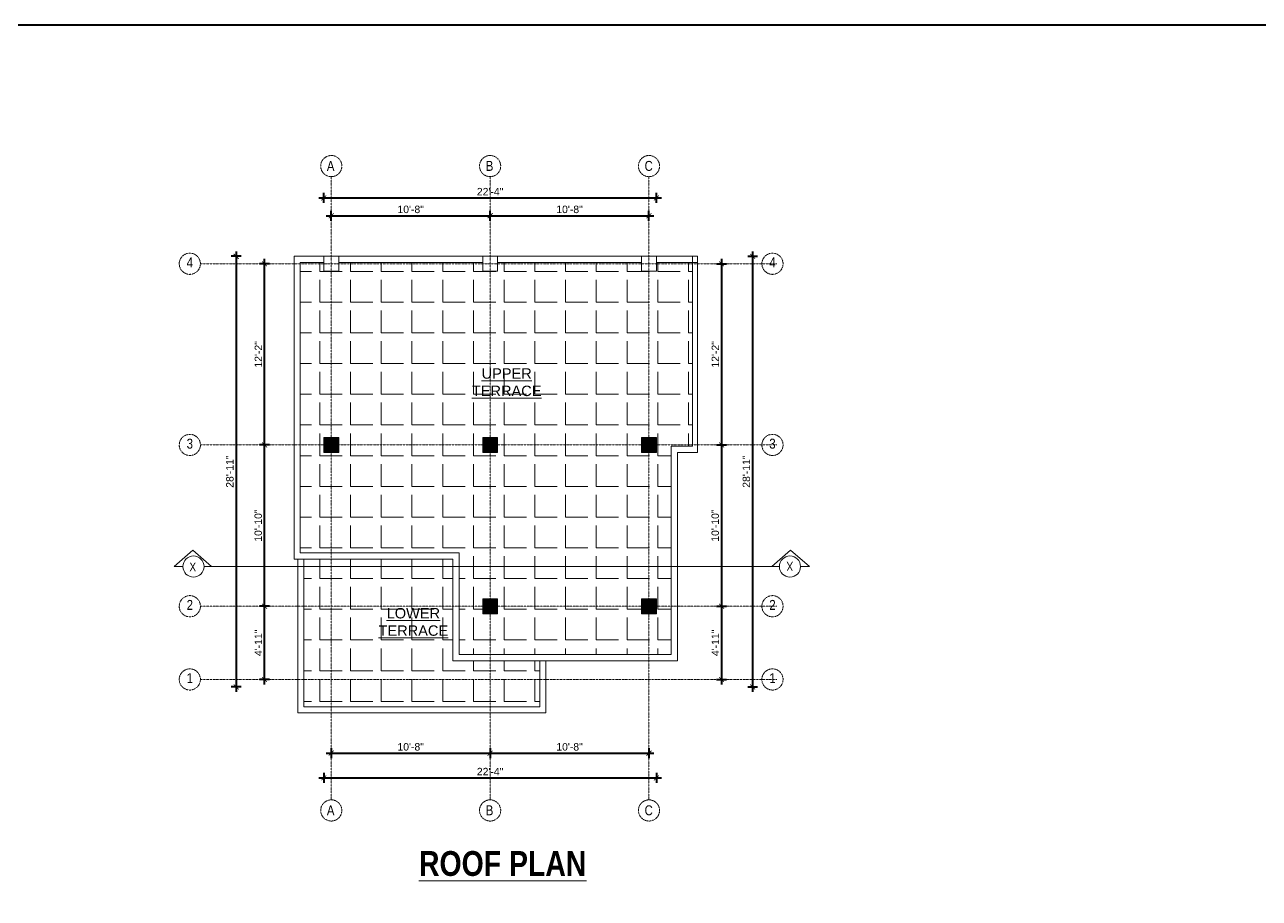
# Model space of a CAD drawing. Header units: inches. Extents: x 141029 to 166402, y -23568 to -18036.
# Drawn here: x 151628 to 152623, y -21914 to -21210 of the extents above; entities that cross this region are included whole.
import ezdxf

# ---------------------------------------------------------------- set-up
doc = ezdxf.new("R2010")
doc.units = ezdxf.units.IN
doc.header["$LTSCALE"] = 0.5
doc.header["$MEASUREMENT"] = 0
doc.header["$PDMODE"] = 66
doc.linetypes.add('CENTER', pattern=[2, 1.25, -0.25, 0.25, -0.25])
for name, color, linetype, lineweight in [('Annotate-Lite.w', 177, 'Continuous', 9), ('Annotations-Bold.w', 177, 'Continuous', 13), ('TEXT', 220, 'Continuous', 9), ('Text-100.w', 254, 'Continuous', 9), ('wall', 1, 'Continuous', 40)]:
    doc.layers.add(name, color=color, linetype=linetype, lineweight=lineweight)
doc.styles.add('ARAIL', font='ARIALN.TTF')
doc.styles.add('arial', font='arial.ttf')
doc.styles.add('gaurav', font='arial.ttf')
doc.styles.get("Standard").update_dxf_attribs({"font": 'arial.ttf'})
doc.dimstyles.new('1 by 96', dxfattribs={"dimtxt": 6, "dimasz": 4, "dimexe": 4, "dimexo": 4, "dimgap": 2, "dimtad": 1, "dimdec": 0, "dimzin": 0, "dimdsep": 46, "dimlunit": 4, "dimtxsty": 'Standard', "dimblk": 'ARCHTICK', "dimcen": 0, "dimdle": 4, "dimadec": 0, "dimazin": 0, "dimtfac": 1, "dimtdec": 0, "dimtix": 1, "dimtofl": 0, "dimtmove": 1, "dimatfit": 3, "dimldrblk": 'ARCHTICK', "dimfxl": 4, "dimfxlon": 1, "dimtolj": 1, "dimtzin": 0, "dimlwd": -1, "dimlwe": -1, "dimarcsym": 0})

# ---------------------------------------------------------------- blocks, each defined once
blk = doc.blocks.new('_ArchTick')
at = {"color": 0, "linetype": 'ByBlock', "const_width": 0.15}
blk.add_lwpolyline([(-0.5, -0.5), (0.5, 0.5)], dxfattribs=at)
blk = doc.blocks.new('*D367')
at = {"layer": 'Defpoints', "color": 0, "transparency": 16777216}
for p in [(152003.22, -21363.83), (151875.22, -21396.55), (152003.22, -21396.55)]:
    blk.add_point(p, dxfattribs=at)
at = {"layer": 'wall', "color": 0, "transparency": 16777216}
for p, q in [((151871.22, -21363.83), (152007.22, -21363.83)), ((151875.22, -21367.83), (151875.22, -21359.83)), ((152003.22, -21367.83), (152003.22, -21359.83))]:
    blk.add_line(p, q, dxfattribs=at)
at = {"layer": 'wall', "color": 0, "transparency": 16777216, "xscale": 4, "yscale": 4, "zscale": 4, "rotation": 180}
blk.add_blockref('_ArchTick', (151875.22, -21363.83), dxfattribs=at)
at = {"layer": 'wall', "color": 0, "transparency": 16777216, "xscale": 4, "yscale": 4, "zscale": 4}
blk.add_blockref('_ArchTick', (152003.22, -21363.83), dxfattribs=at)
at = {"layer": 'wall', "color": 0, "transparency": 16777216, "insert": (151939.22, -21358.77), "char_height": 6, "attachment_point": 5}
blk.add_mtext('\\A1;10\'-8"', dxfattribs=at)
blk = doc.blocks.new('*D368')
at = {"layer": 'Defpoints', "color": 0, "transparency": 16777216}
for p in [(152131.22, -21363.83), (152003.22, -21396.55), (152131.22, -21396.55)]:
    blk.add_point(p, dxfattribs=at)
at = {"layer": 'wall', "color": 0, "transparency": 16777216}
for p, q in [((151999.22, -21363.83), (152135.22, -21363.83)), ((152003.22, -21367.83), (152003.22, -21359.83)), ((152131.22, -21367.83), (152131.22, -21359.83))]:
    blk.add_line(p, q, dxfattribs=at)
at = {"layer": 'wall', "color": 0, "transparency": 16777216, "xscale": 4, "yscale": 4, "zscale": 4, "rotation": 180}
blk.add_blockref('_ArchTick', (152003.22, -21363.83), dxfattribs=at)
at = {"layer": 'wall', "color": 0, "transparency": 16777216, "xscale": 4, "yscale": 4, "zscale": 4}
blk.add_blockref('_ArchTick', (152131.22, -21363.83), dxfattribs=at)
at = {"layer": 'wall', "color": 0, "transparency": 16777216, "insert": (152067.22, -21358.77), "char_height": 6, "attachment_point": 5}
blk.add_mtext('\\A1;10\'-8"', dxfattribs=at)
blk = doc.blocks.new('*D369')
at = {"layer": 'Defpoints', "color": 0, "transparency": 16777216}
for p in [(152137.22, -21349.45), (151869.22, -21396.55), (152137.22, -21396.55)]:
    blk.add_point(p, dxfattribs=at)
at = {"layer": 'wall', "color": 0, "transparency": 16777216}
for p, q in [((151869.22, -21353.45), (151869.22, -21345.45)), ((152137.22, -21353.45), (152137.22, -21345.45)), ((151865.22, -21349.45), (152141.22, -21349.45))]:
    blk.add_line(p, q, dxfattribs=at)
at = {"layer": 'wall', "color": 0, "transparency": 16777216, "xscale": 4, "yscale": 4, "zscale": 4, "rotation": 180}
blk.add_blockref('_ArchTick', (151869.22, -21349.45), dxfattribs=at)
at = {"layer": 'wall', "color": 0, "transparency": 16777216, "xscale": 4, "yscale": 4, "zscale": 4}
blk.add_blockref('_ArchTick', (152137.22, -21349.45), dxfattribs=at)
at = {"layer": 'wall', "color": 0, "transparency": 16777216, "insert": (152003.22, -21344.43), "char_height": 6, "attachment_point": 5}
blk.add_mtext('\\A1;22\'-4"', dxfattribs=at)
blk = doc.blocks.new('*D370')
at = {"layer": 'Defpoints', "color": 0, "transparency": 16777216}
for p in [(151821.48, -21678.55), (151869.22, -21678.55), (151869.22, -21737.55)]:
    blk.add_point(p, dxfattribs=at)
at = {"layer": 'wall', "color": 0, "transparency": 16777216}
for p, q in [((151821.48, -21741.55), (151821.48, -21674.55)), ((151825.48, -21678.55), (151817.48, -21678.55)), ((151825.48, -21737.55), (151817.48, -21737.55))]:
    blk.add_line(p, q, dxfattribs=at)
at = {"layer": 'wall', "color": 0, "transparency": 16777216, "xscale": 4, "yscale": 4, "zscale": 4}
for p, rotation in [((151821.48, -21678.55), 90), ((151821.48, -21737.55), 270)]:
    blk.add_blockref('_ArchTick', p, dxfattribs=dict(at, rotation=rotation))
at = {"layer": 'wall', "color": 0, "transparency": 16777216, "insert": (151816.47, -21708.05), "char_height": 6, "attachment_point": 5, "rotation": 90}
blk.add_mtext('\\A1;4\'-11"', dxfattribs=at)
blk = doc.blocks.new('*D371')
at = {"layer": 'Defpoints', "color": 0, "transparency": 16777216}
for p in [(151821.48, -21548.55), (151869.22, -21548.55), (151869.22, -21678.55)]:
    blk.add_point(p, dxfattribs=at)
at = {"layer": 'wall', "color": 0, "transparency": 16777216}
for p, q in [((151821.48, -21682.55), (151821.48, -21544.55)), ((151825.48, -21548.55), (151817.48, -21548.55)), ((151825.48, -21678.55), (151817.48, -21678.55))]:
    blk.add_line(p, q, dxfattribs=at)
at = {"layer": 'wall', "color": 0, "transparency": 16777216, "xscale": 4, "yscale": 4, "zscale": 4}
for p, rotation in [((151821.48, -21548.55), 90), ((151821.48, -21678.55), 270)]:
    blk.add_blockref('_ArchTick', p, dxfattribs=dict(at, rotation=rotation))
at = {"layer": 'wall', "color": 0, "transparency": 16777216, "insert": (151816.41, -21613.55), "char_height": 6, "attachment_point": 5, "rotation": 90}
blk.add_mtext('\\A1;10\'-10"', dxfattribs=at)
blk = doc.blocks.new('*D372')
at = {"layer": 'Defpoints', "color": 0, "transparency": 16777216}
for p in [(151821.48, -21402.55), (151869.22, -21402.55), (151869.22, -21548.55)]:
    blk.add_point(p, dxfattribs=at)
at = {"layer": 'wall', "color": 0, "transparency": 16777216}
for p, q in [((151825.48, -21402.55), (151817.48, -21402.55)), ((151821.48, -21552.55), (151821.48, -21398.55)), ((151825.48, -21548.55), (151817.48, -21548.55))]:
    blk.add_line(p, q, dxfattribs=at)
at = {"layer": 'wall', "color": 0, "transparency": 16777216, "xscale": 4, "yscale": 4, "zscale": 4}
for p, rotation in [((151821.48, -21402.55), 90), ((151821.48, -21548.55), 270)]:
    blk.add_blockref('_ArchTick', p, dxfattribs=dict(at, rotation=rotation))
at = {"layer": 'wall', "color": 0, "transparency": 16777216, "insert": (151816.47, -21475.55), "char_height": 6, "attachment_point": 5, "rotation": 90}
blk.add_mtext('\\A1;12\'-2"', dxfattribs=at)
blk = doc.blocks.new('*D373')
at = {"layer": 'Defpoints', "color": 0, "transparency": 16777216}
for p in [(151869.22, -21396.55), (151798.6, -21743.55), (151869.22, -21743.55)]:
    blk.add_point(p, dxfattribs=at)
at = {"layer": 'wall', "color": 0, "transparency": 16777216}
for p, q in [((151802.6, -21396.55), (151794.6, -21396.55)), ((151798.6, -21392.55), (151798.6, -21747.55)), ((151802.6, -21743.55), (151794.6, -21743.55))]:
    blk.add_line(p, q, dxfattribs=at)
at = {"layer": 'wall', "color": 0, "transparency": 16777216, "xscale": 4, "yscale": 4, "zscale": 4}
for p, rotation in [((151798.6, -21396.55), 90), ((151798.6, -21743.55), 270)]:
    blk.add_blockref('_ArchTick', p, dxfattribs=dict(at, rotation=rotation))
at = {"layer": 'wall', "color": 0, "transparency": 16777216, "insert": (151793.54, -21570.05), "char_height": 6, "attachment_point": 5, "rotation": 90}
blk.add_mtext('\\A1;28\'-11"', dxfattribs=at)
blk = doc.blocks.new('*D374')
at = {"layer": 'Defpoints', "color": 0, "transparency": 16777216}
for p in [(152137.22, -21402.55), (152137.22, -21548.55), (152189.69, -21548.55)]:
    blk.add_point(p, dxfattribs=at)
at = {"layer": 'wall', "color": 0, "transparency": 16777216}
for p, q in [((152185.69, -21402.55), (152193.69, -21402.55)), ((152189.69, -21398.55), (152189.69, -21552.55)), ((152185.69, -21548.55), (152193.69, -21548.55))]:
    blk.add_line(p, q, dxfattribs=at)
at = {"layer": 'wall', "color": 0, "transparency": 16777216, "xscale": 4, "yscale": 4, "zscale": 4}
for p, rotation in [((152189.69, -21402.55), 90), ((152189.69, -21548.55), 270)]:
    blk.add_blockref('_ArchTick', p, dxfattribs=dict(at, rotation=rotation))
at = {"layer": 'wall', "color": 0, "transparency": 16777216, "insert": (152184.68, -21475.55), "char_height": 6, "attachment_point": 5, "rotation": 90}
blk.add_mtext('\\A1;12\'-2"', dxfattribs=at)
blk = doc.blocks.new('*D375')
at = {"layer": 'Defpoints', "color": 0, "transparency": 16777216}
for p in [(152137.22, -21548.55), (152137.22, -21678.55), (152189.69, -21678.55)]:
    blk.add_point(p, dxfattribs=at)
at = {"layer": 'wall', "color": 0, "transparency": 16777216}
for p, q in [((152189.69, -21544.55), (152189.69, -21682.55)), ((152185.69, -21548.55), (152193.69, -21548.55)), ((152185.69, -21678.55), (152193.69, -21678.55))]:
    blk.add_line(p, q, dxfattribs=at)
at = {"layer": 'wall', "color": 0, "transparency": 16777216, "xscale": 4, "yscale": 4, "zscale": 4}
for p, rotation in [((152189.69, -21548.55), 90), ((152189.69, -21678.55), 270)]:
    blk.add_blockref('_ArchTick', p, dxfattribs=dict(at, rotation=rotation))
at = {"layer": 'wall', "color": 0, "transparency": 16777216, "insert": (152184.63, -21613.55), "char_height": 6, "attachment_point": 5, "rotation": 90}
blk.add_mtext('\\A1;10\'-10"', dxfattribs=at)
blk = doc.blocks.new('*D376')
at = {"layer": 'Defpoints', "color": 0, "transparency": 16777216}
for p in [(152137.22, -21678.55), (152009.22, -21737.55), (152189.69, -21737.55)]:
    blk.add_point(p, dxfattribs=at)
at = {"layer": 'wall', "color": 0, "transparency": 16777216}
for p, q in [((152189.69, -21674.55), (152189.69, -21741.55)), ((152185.69, -21678.55), (152193.69, -21678.55)), ((152185.69, -21737.55), (152193.69, -21737.55))]:
    blk.add_line(p, q, dxfattribs=at)
at = {"layer": 'wall', "color": 0, "transparency": 16777216, "xscale": 4, "yscale": 4, "zscale": 4}
for p, rotation in [((152189.69, -21678.55), 90), ((152189.69, -21737.55), 270)]:
    blk.add_blockref('_ArchTick', p, dxfattribs=dict(at, rotation=rotation))
at = {"layer": 'wall', "color": 0, "transparency": 16777216, "insert": (152184.68, -21708.05), "char_height": 6, "attachment_point": 5, "rotation": 90}
blk.add_mtext('\\A1;4\'-11"', dxfattribs=at)
blk = doc.blocks.new('*D377')
at = {"layer": 'Defpoints', "color": 0, "transparency": 16777216}
for p in [(152009.22, -21396.55), (152214.78, -21396.55), (152009.22, -21743.55)]:
    blk.add_point(p, dxfattribs=at)
at = {"layer": 'wall', "color": 0, "transparency": 16777216}
for p, q in [((152210.78, -21396.55), (152218.78, -21396.55)), ((152214.78, -21747.55), (152214.78, -21392.55)), ((152210.78, -21743.55), (152218.78, -21743.55))]:
    blk.add_line(p, q, dxfattribs=at)
at = {"layer": 'wall', "color": 0, "transparency": 16777216, "xscale": 4, "yscale": 4, "zscale": 4}
for p, rotation in [((152214.78, -21396.55), 90), ((152214.78, -21743.55), 270)]:
    blk.add_blockref('_ArchTick', p, dxfattribs=dict(at, rotation=rotation))
at = {"layer": 'wall', "color": 0, "transparency": 16777216, "insert": (152209.71, -21570.05), "char_height": 6, "attachment_point": 5, "rotation": 90}
blk.add_mtext('\\A1;28\'-11"', dxfattribs=at)
blk = doc.blocks.new('*D378')
at = {"layer": 'Defpoints', "color": 0, "transparency": 16777216}
for p in [(151875.22, -21743.55), (152003.22, -21743.55), (152003.22, -21796.98)]:
    blk.add_point(p, dxfattribs=at)
at = {"layer": 'wall', "color": 0, "transparency": 16777216}
for p, q in [((151875.22, -21792.98), (151875.22, -21800.98)), ((152003.22, -21792.98), (152003.22, -21800.98)), ((151871.22, -21796.98), (152007.22, -21796.98))]:
    blk.add_line(p, q, dxfattribs=at)
at = {"layer": 'wall', "color": 0, "transparency": 16777216, "xscale": 4, "yscale": 4, "zscale": 4, "rotation": 180}
blk.add_blockref('_ArchTick', (151875.22, -21796.98), dxfattribs=at)
at = {"layer": 'wall', "color": 0, "transparency": 16777216, "xscale": 4, "yscale": 4, "zscale": 4}
blk.add_blockref('_ArchTick', (152003.22, -21796.98), dxfattribs=at)
at = {"layer": 'wall', "color": 0, "transparency": 16777216, "insert": (151939.22, -21791.91), "char_height": 6, "attachment_point": 5}
blk.add_mtext('\\A1;10\'-8"', dxfattribs=at)
blk = doc.blocks.new('*D379')
at = {"layer": 'Defpoints', "color": 0, "transparency": 16777216}
for p in [(152131.22, -21684.55), (152003.22, -21743.55), (152131.22, -21796.98)]:
    blk.add_point(p, dxfattribs=at)
at = {"layer": 'wall', "color": 0, "transparency": 16777216}
for p, q in [((152003.22, -21792.98), (152003.22, -21800.98)), ((152131.22, -21792.98), (152131.22, -21800.98)), ((151999.22, -21796.98), (152135.22, -21796.98))]:
    blk.add_line(p, q, dxfattribs=at)
at = {"layer": 'wall', "color": 0, "transparency": 16777216, "xscale": 4, "yscale": 4, "zscale": 4, "rotation": 180}
blk.add_blockref('_ArchTick', (152003.22, -21796.98), dxfattribs=at)
at = {"layer": 'wall', "color": 0, "transparency": 16777216, "xscale": 4, "yscale": 4, "zscale": 4}
blk.add_blockref('_ArchTick', (152131.22, -21796.98), dxfattribs=at)
at = {"layer": 'wall', "color": 0, "transparency": 16777216, "insert": (152067.22, -21791.91), "char_height": 6, "attachment_point": 5}
blk.add_mtext('\\A1;10\'-8"', dxfattribs=at)
blk = doc.blocks.new('*D380')
at = {"layer": 'Defpoints', "color": 0, "transparency": 16777216}
for p in [(152137.22, -21684.55), (151869.22, -21743.55), (152137.22, -21816.81)]:
    blk.add_point(p, dxfattribs=at)
at = {"layer": 'wall', "color": 0, "transparency": 16777216}
for p, q in [((151869.22, -21812.81), (151869.22, -21820.81)), ((152137.22, -21812.81), (152137.22, -21820.81)), ((151865.22, -21816.81), (152141.22, -21816.81))]:
    blk.add_line(p, q, dxfattribs=at)
at = {"layer": 'wall', "color": 0, "transparency": 16777216, "xscale": 4, "yscale": 4, "zscale": 4, "rotation": 180}
blk.add_blockref('_ArchTick', (151869.22, -21816.81), dxfattribs=at)
at = {"layer": 'wall', "color": 0, "transparency": 16777216, "xscale": 4, "yscale": 4, "zscale": 4}
blk.add_blockref('_ArchTick', (152137.22, -21816.81), dxfattribs=at)
at = {"layer": 'wall', "color": 0, "transparency": 16777216, "insert": (152003.22, -21811.79), "char_height": 6, "attachment_point": 5}
blk.add_mtext('\\A1;22\'-4"', dxfattribs=at)

msp = doc.modelspace()

# ---------------------------------------------------------------- hatches: boundary and pattern name
at = {"layer": 'Annotations-Bold.w', "linetype": 'CENTER', "ltscale": 0.3}
h = msp.add_hatch(dxfattribs=at)
h.set_pattern_fill('ANGLE', color=0, scale=90, style=0)
h.set_pattern_definition([(0, (0, 0), (0, 24.75), [18, -6.75]), (90, (0, 0), (-24.75, 2e-15), [18, -6.75])])
h.paths.add_polyline_path([(152149.22, -21549.55), (152166.22, -21549.55), (152166.22, -21401.55), (152137.22, -21401.55), (152137.22, -21408.55), (152125.22, -21408.55), (152125.22, -21401.55), (152009.22, -21401.55), (152009.22, -21408.55), (151997.22, -21408.55), (151997.22, -21401.55), (151881.22, -21401.55), (151881.22, -21408.55), (151869.22, -21408.55), (151869.22, -21401.55), (151850.22, -21401.55), (151850.22, -21635.55), (151978.22, -21635.55), (151978.22, -21717.55), (152149.22, -21717.55)])
h.paths.add_polyline_path([(152009.22, -21554.55), (151997.22, -21554.55), (151997.22, -21542.55), (152009.22, -21542.55)], flags=16)
h.paths.add_polyline_path([(152125.22, -21554.55), (152125.22, -21542.55), (152137.22, -21542.55), (152137.22, -21554.55)], flags=16)
h.paths.add_polyline_path([(152009.22, -21672.55), (152009.22, -21684.55), (151997.22, -21684.55), (151997.22, -21672.55)], flags=16)
h.paths.add_polyline_path([(152125.22, -21672.55), (152137.22, -21672.55), (152137.22, -21684.55), (152125.22, -21684.55)], flags=16)
h.paths.add_polyline_path([(151881.22, -21554.55), (151869.22, -21554.55), (151869.22, -21542.55), (151881.22, -21542.55)], flags=16)
h.paths.add_polyline_path([(151973.22, -21722.55), (151973.22, -21640.55), (151853.22, -21640.55), (151853.22, -21759.55), (152043.22, -21759.55), (152043.22, -21722.55)])
h.paths.add_polyline_path([(151986.87, -21484.68), (152046.24, -21484.68), (152046.24, -21513.1), (151986.87, -21513.1)], flags=24)
h.paths.add_polyline_path([(151911.69, -21677.87), (151971.06, -21677.87), (151971.06, -21706.44), (151911.69, -21706.44)], flags=24)
at = {"layer": 'wall'}
for points in [[(151881.22, -21542.55), (151869.22, -21542.55), (151869.22, -21554.55), (151881.22, -21554.55)], [(152009.22, -21542.55), (151997.22, -21542.55), (151997.22, -21554.55), (152009.22, -21554.55)], [(152137.22, -21542.55), (152125.22, -21542.55), (152125.22, -21554.55), (152137.22, -21554.55)], [(152009.22, -21672.55), (151997.22, -21672.55), (151997.22, -21684.55), (152009.22, -21684.55)], [(152137.22, -21672.55), (152125.22, -21672.55), (152125.22, -21684.55), (152137.22, -21684.55)]]:
    msp.add_hatch(color=256, dxfattribs=at).paths.add_polyline_path(points)

# ---------------------------------------------------------------- linework, layer by layer
at = {"layer": 'Annotate-Lite.w', "color": 1}
for p, q in [((151845.22, -21396.55), (151845.22, -21640.55)), ((151869.22, -21396.55), (151845.22, -21396.55)), ((151869.22, -21396.55), (152137.22, -21396.55)), ((152137.22, -21396.55), (152170.22, -21396.55)), ((152166.22, -21396.55), (152166.22, -21549.55)), ((152170.22, -21396.55), (152170.22, -21554.55)), ((151850.22, -21401.55), (151869.22, -21401.55)), ((151850.22, -21401.55), (151850.22, -21635.55)), ((152009.22, -21401.55), (152125.22, -21401.55)), ((152137.22, -21401.55), (152170.22, -21401.55)), ((152149.22, -21549.55), (152149.22, -21717.55)), ((152149.22, -21549.55), (152166.22, -21549.55)), ((152154.22, -21554.55), (152154.22, -21722.55)), ((152154.22, -21554.55), (152170.22, -21554.55)), ((151978.22, -21635.55), (151850.22, -21635.55)), ((151978.22, -21635.55), (151978.22, -21717.55)), ((151973.22, -21640.55), (151845.22, -21640.55)), ((151848.22, -21640.55), (151848.22, -21764.55)), ((151853.22, -21640.55), (151853.22, -21759.55)), ((151973.22, -21640.55), (151973.22, -21722.55)), ((151973.22, -21722.55), (152150.22, -21722.55)), ((151978.22, -21717.55), (152149.22, -21717.55)), ((152043.22, -21759.55), (152043.22, -21722.55)), ((152048.22, -21764.55), (152048.22, -21722.55)), ((152137.22, -21722.55), (152154.22, -21722.55)), ((151848.22, -21764.55), (151997.22, -21764.55)), ((151848.22, -21764.55), (151997.22, -21764.55)), ((151848.22, -21764.55), (152048.22, -21764.55)), ((151853.22, -21759.55), (152043.22, -21759.55))]:
    msp.add_line(p, q, dxfattribs=at)
at = {"layer": 'Annotate-Lite.w'}
for p, q in [((151869.22, -21396.55), (151869.22, -21408.55)), ((151881.22, -21401.55), (151997.22, -21401.55))]:
    msp.add_line(p, q, dxfattribs=at)
for points in [[(151869.22, -21396.55), (151881.22, -21396.55), (151881.22, -21408.55), (151869.22, -21408.55)], [(151997.22, -21396.55), (152009.22, -21396.55), (152009.22, -21408.55), (151997.22, -21408.55)], [(152125.22, -21396.55), (152137.22, -21396.55), (152137.22, -21408.55), (152125.22, -21408.55)], [(151869.22, -21542.55), (151881.22, -21542.55), (151881.22, -21554.55), (151869.22, -21554.55)], [(151997.22, -21542.55), (152009.22, -21542.55), (152009.22, -21554.55), (151997.22, -21554.55)], [(152125.22, -21542.55), (152137.22, -21542.55), (152137.22, -21554.55), (152125.22, -21554.55)], [(151997.22, -21672.55), (152009.22, -21672.55), (152009.22, -21684.55), (151997.22, -21684.55)], [(152125.22, -21672.55), (152137.22, -21672.55), (152137.22, -21684.55), (152125.22, -21684.55)]]:
    msp.add_lwpolyline(points, close=True, dxfattribs=at)
at = {"layer": 'Annotations-Bold.w', "color": 0, "linetype": 'CENTER', "ltscale": 0.3}
for p, q in [((151875.22, -21332.36), (151875.22, -21834.6)), ((152003.22, -21332.36), (152003.22, -21834.6)), ((152131.22, -21332.36), (152131.22, -21834.6)), ((152234.22, -21402.55), (151769.79, -21402.55)), ((152234.22, -21548.55), (151769.79, -21548.55)), ((152234.22, -21678.55), (151769.79, -21678.55)), ((152234.22, -21737.55), (151769.79, -21737.55))]:
    msp.add_line(p, q, dxfattribs=at)
for centre in [(151875.22, -21323.83), (152003.22, -21323.83), (152131.22, -21323.83), (151761.26, -21402.55), (152230.73, -21402.55), (151761.26, -21548.55), (152230.73, -21548.55), (151761.26, -21678.55), (152230.73, -21678.55), (151761.26, -21737.55), (152230.73, -21737.55), (151875.22, -21843.13), (152003.22, -21843.13), (152131.22, -21843.13)]:
    msp.add_circle(centre, 8.53, dxfattribs=at)
at = {"layer": 'TEXT'}
for points in [[(151755.66, -21646.56), (151748.52, -21646.56), (151763.66, -21633.48), (151778.8, -21646.56)], [(152253.32, -21646.56), (152260.46, -21646.56), (152245.32, -21633.48), (152230.18, -21646.56)], [(152042.03, -21646.56), (151772.73, -21646.56)], [(152042.03, -21646.56), (152236.26, -21646.56)]]:
    msp.add_lwpolyline(points, dxfattribs=at)
for centre in [(151764.2, -21646.56), (152244.79, -21646.56)]:
    msp.add_circle(centre, 8.53, dxfattribs=at)
at = {"layer": 'wall'}
msp.add_lwpolyline([(148612.16, -21209.88), (153617.79, -21209.88), (153617.79, -23567.63), (148612.16, -23567.63)], close=True, dxfattribs=at)

# ---------------------------------------------------------------- texts
at = {"layer": 'Annotations-Bold.w', "color": 0, "linetype": 'CENTER', "ltscale": 0.3, "char_height": 8, "attachment_point": 1, "style": 'ARAIL'}
for s, insert in [('A', (151871.68, -21319.69)), ('B', (151999.68, -21319.69)), ('C', (152127.68, -21319.69)), ('4', (151758.71, -21397.5)), ('4', (152228.18, -21397.5)), ('3', (151758.71, -21543.5)), ('3', (152228.18, -21543.5)), ('2', (151758.71, -21673.5)), ('2', (152228.18, -21673.5)), ('1', (151758.71, -21732.5)), ('1', (152228.18, -21732.5)), ('A', (151871.68, -21839)), ('B', (151999.68, -21839)), ('C', (152127.68, -21839))]:
    msp.add_mtext_dynamic_manual_height_columns(s, width=6.5393, gutter_width=100, heights=[0], dxfattribs=dict(at, insert=insert))
at = {"layer": 'Annotations-Bold.w', "color": 0, "linetype": 'CENTER', "ltscale": 0.3, "char_height": 8.4, "width": 77.2712, "attachment_point": 2, "style": 'gaurav'}
for s, insert in [('{\\LUPPER\\PTERRACE}', (152016.56, -21486.78)), ('{\\LLOWER\\PTERRACE}', (151941.37, -21679.97))]:
    msp.add_mtext(s, dxfattribs=dict(at, insert=insert))
at = {"layer": 'TEXT', "insert": (151760.87, -21650.51), "char_height": 7.2, "attachment_point": 7, "style": 'ARAIL'}
msp.add_mtext_dynamic_manual_height_columns('X', width=125.4648, gutter_width=90, heights=[0], dxfattribs=at)
at = {"layer": 'TEXT', "insert": (152241.95, -21642.66), "char_height": 7.2, "attachment_point": 9, "rotation": 180, "style": 'ARAIL'}
msp.add_mtext_dynamic_manual_height_columns('X', width=125.4648, gutter_width=90, heights=[0], dxfattribs=at)
at = {"layer": 'Text-100.w', "insert": (152013.33, -21875.86), "char_height": 20, "width": 569.1024, "attachment_point": 2, "style": 'arial'}
msp.add_mtext('\\A1;{\\fArial Narrow|b1|i0|c0|p34;\\LROOF PLAN}', dxfattribs=at)

# ---------------------------------------------------------------- dimensions: what is measured, and where the dimension line sits
at = {"layer": 'wall'}
for base, p1, p2, picture, middle in [((152137.22, -21349.45), (151869.22, -21396.55), (152137.22, -21396.55), '*D369', (152003.22, -21344.43)), ((152003.22, -21363.83), (151875.22, -21396.55), (152003.22, -21396.55), '*D367', (151939.22, -21358.77)), ((152131.22, -21363.83), (152003.22, -21396.55), (152131.22, -21396.55), '*D368', (152067.22, -21358.77)), ((152137.22, -21816.81), (151869.22, -21743.55), (152137.22, -21684.55), '*D380', (152003.22, -21811.79)), ((152131.22, -21796.98), (152003.22, -21743.55), (152131.22, -21684.55), '*D379', (152067.22, -21791.91)), ((152003.22, -21796.98), (151875.22, -21743.55), (152003.22, -21743.55), '*D378', (151939.22, -21791.91))]:
    dim = msp.add_linear_dim(base=base, p1=p1, p2=p2, dimstyle='1 by 96', dxfattribs=at)
    dim.commit()
    dim.dimension.update_dxf_attribs({"geometry": picture, "text_midpoint": middle})
for base, p1, p2, picture, middle in [((151798.6, -21743.55), (151869.22, -21396.55), (151869.22, -21743.55), '*D373', (151793.54, -21570.05)), ((152214.78, -21396.55), (152009.22, -21743.55), (152009.22, -21396.55), '*D377', (152209.71, -21570.05)), ((151821.48, -21402.55), (151869.22, -21548.55), (151869.22, -21402.55), '*D372', (151816.47, -21475.55)), ((152189.69, -21548.55), (152137.22, -21402.55), (152137.22, -21548.55), '*D374', (152184.68, -21475.55)), ((151821.48, -21548.55), (151869.22, -21678.55), (151869.22, -21548.55), '*D371', (151816.41, -21613.55)), ((152189.69, -21678.55), (152137.22, -21548.55), (152137.22, -21678.55), '*D375', (152184.63, -21613.55)), ((151821.48, -21678.55), (151869.22, -21737.55), (151869.22, -21678.55), '*D370', (151816.47, -21708.05)), ((152189.69, -21737.55), (152137.22, -21678.55), (152009.22, -21737.55), '*D376', (152184.68, -21708.05))]:
    dim = msp.add_linear_dim(base=base, p1=p1, p2=p2, angle=90, dimstyle='1 by 96', dxfattribs=at)
    dim.commit()
    dim.dimension.update_dxf_attribs({"geometry": picture, "text_midpoint": middle})

doc.saveas('drawing.dxf')
